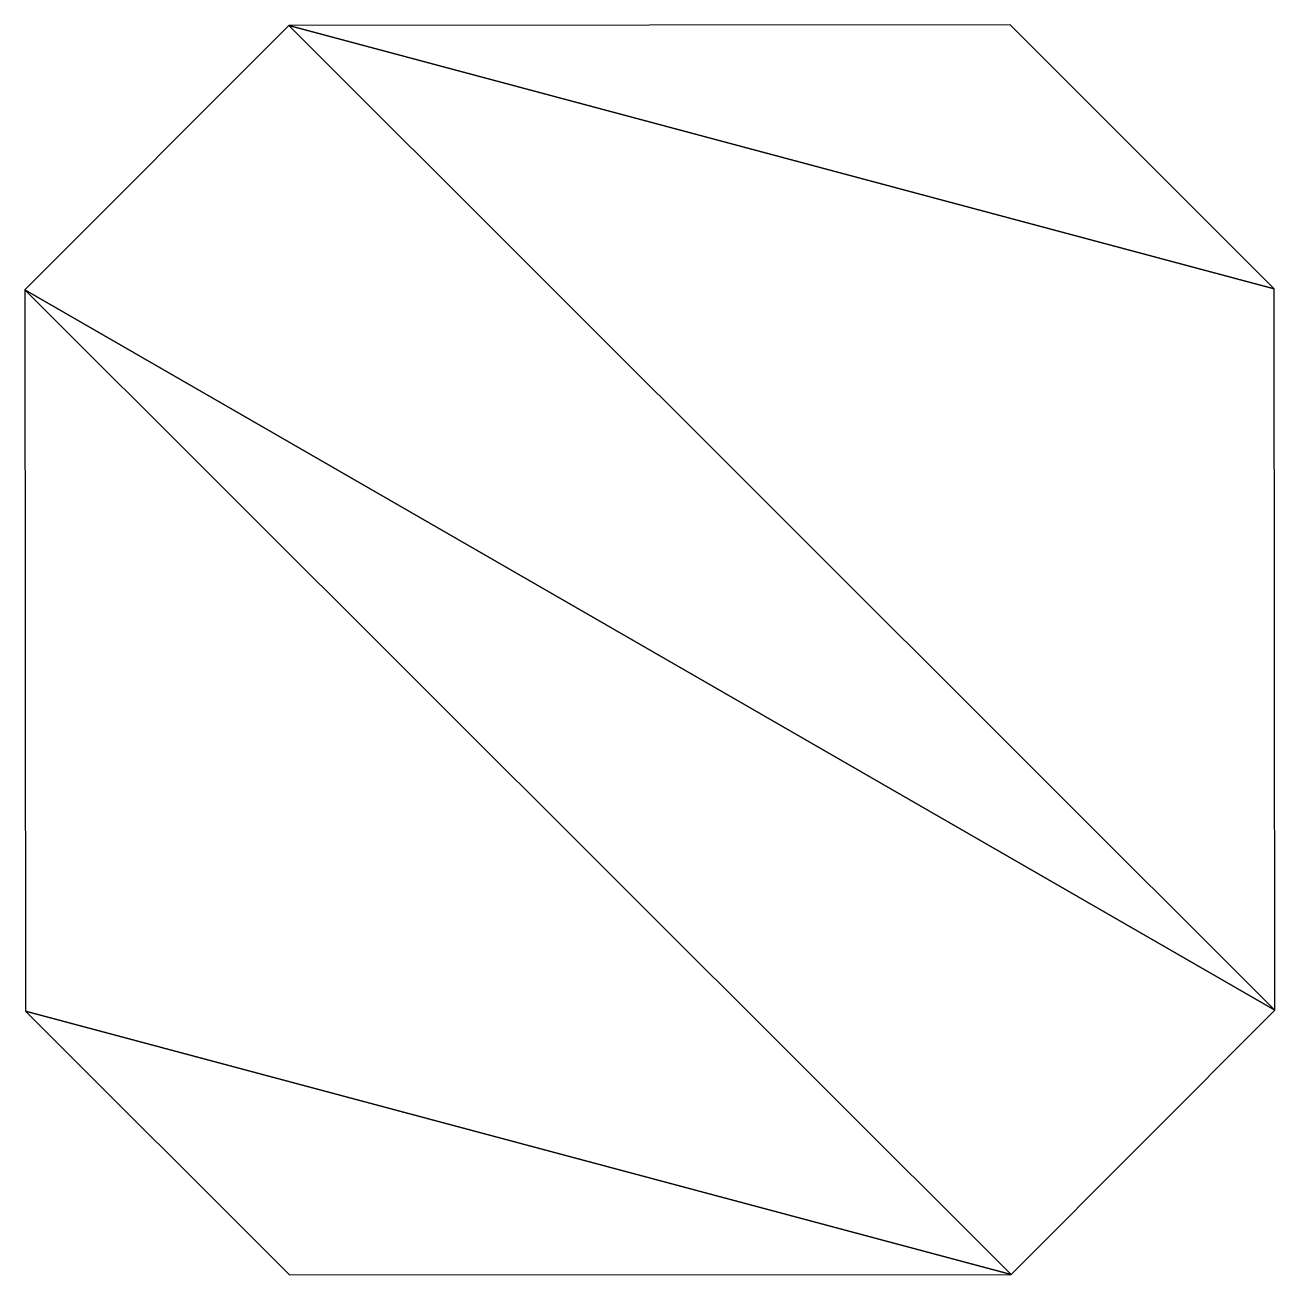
# Model space of a CAD drawing. Extents: x -2421.2 to -2387.5, y -509.3 to -475.6.
import ezdxf

# ---------------------------------------------------------------- set-up
doc = ezdxf.new("R2010")
doc.units = 0

msp = doc.modelspace()

# ---------------------------------------------------------------- linework, layer by layer
at = {"layer": 'mg_to_dxf', "color": 1}
for points in [[(-2387.47, -502.19), (-2387.47, -502.19), (-2414.06, -475.64), (-2421.17, -482.77)], [(-2387.49, -482.74), (-2387.49, -482.74), (-2394.61, -475.63), (-2414.06, -475.64)], [(-2387.49, -482.74), (-2387.49, -482.74), (-2414.06, -475.64), (-2387.47, -502.19)], [(-2394.58, -509.32), (-2394.58, -509.32), (-2421.17, -482.77), (-2421.16, -502.22)], [(-2387.47, -502.19), (-2387.47, -502.19), (-2421.17, -482.77), (-2394.58, -509.32)], [(-2394.58, -509.32), (-2394.58, -509.32), (-2421.16, -502.22), (-2414.04, -509.33)]]:
    msp.add_3dface(points, dxfattribs=at)

doc.saveas('drawing.dxf')
